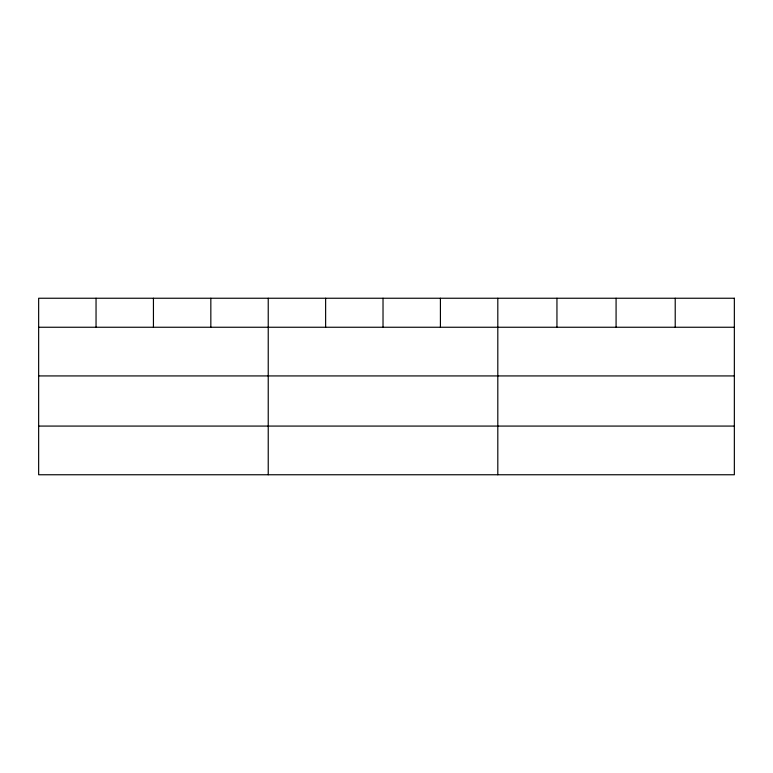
<?xml version="1.0" encoding="UTF-8"?>
<svg xmlns="http://www.w3.org/2000/svg" width="773" height="773" viewBox="0 0 773 773"><rect width="100%" height="100%" fill="white"/><g stroke="black" fill="none" stroke-linecap="round" stroke-linejoin="round"><path stroke-width="1.16" d="M38.65 327.25L734.35 327.25M38.65 375.929L734.35 375.929M38.65 426.078L734.35 426.078M675.216 298.243L675.216 327.25M616.081 298.243L616.081 327.25M556.947 298.243L556.947 327.25M497.812 298.243L497.812 474.757M440.417 298.243L440.417 327.25M383.022 298.243L383.022 327.25M325.626 298.243L325.626 327.25M268.231 298.243L268.231 474.757M210.836 298.243L210.836 327.25M153.441 298.243L153.441 327.25M96.045 298.243L96.045 327.25M734.35 298.243L38.65 298.243L38.65 474.757L734.35 474.757L734.35 298.243"/></g></svg>
